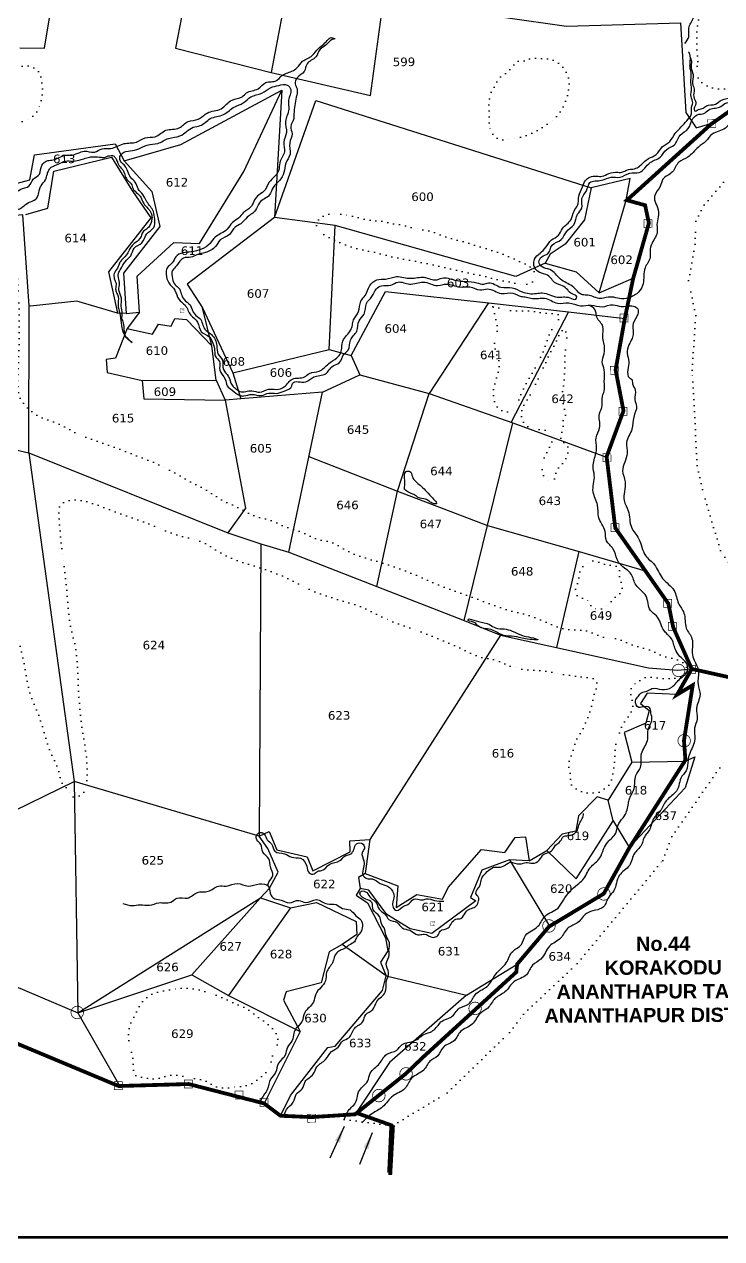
# Model space of a CAD drawing. Header units: inches. Extents: x 735322 to 750113, y 1636749 to 1642626.
# Drawn here: x 746999 to 748465, y 1636749 to 1639301 of the extents above; entities that cross this region are included whole.
import ezdxf
from ezdxf.enums import TextEntityAlignment as Align

# ---------------------------------------------------------------- set-up
doc = ezdxf.new("R2010")
doc.units = ezdxf.units.IN
doc.header["$MEASUREMENT"] = 0
doc.linetypes.add('ACAD_ISO02W100', pattern=[15, 12, -3])
doc.linetypes.add('DOT2', pattern=[0.125, 0, -0.125])
for name, color, linetype in [('HILL', 247, 'Continuous'), ('PLOT', 7, 'Continuous'), ('PLOT NO', 7, 'Continuous'), ('SQUARE TANKS', 230, 'Continuous'), ('STRUCTURE', 5, 'Continuous'), ('TANKS-STREAM', 4, 'Continuous'), ('VILLAGE BOUNDRY', 5, 'Continuous'), ('VILLAGE STONES', 240, 'Continuous')]:
    doc.layers.add(name, color=color, linetype=linetype)
doc.styles.get("Standard").update_dxf_attribs({"font": 'verdana_0.ttf'})
doc.dimstyles.get("Standard").update_dxf_attribs({"dimtxt": 0.18, "dimasz": 35, "dimexe": 0.18, "dimexo": 0.0625, "dimgap": 0.09, "dimtad": 0, "dimtih": 1, "dimtoh": 1, "dimdec": 4, "dimzin": 0, "dimdsep": 46, "dimtxsty": 'Standard', "dimcen": 0.0935, "dimadec": 0, "dimazin": 0, "dimtfac": 1, "dimtdec": 4, "dimtofl": 0, "dimtmove": 0, "dimatfit": 3, "dimfxl": 0, "dimtolj": 1, "dimtzin": 0, "dimarcsym": 0})

msp = doc.modelspace()

# ---------------------------------------------------------------- hatches: boundary and pattern name
at = {"layer": 'VILLAGE STONES'}
h = msp.add_hatch(color=256, dxfattribs=at)
edge = h.paths.add_edge_path(flags=16)
edge.add_arc((748374.4, 1637943.1), 12.5, 0.2929, 360.2929)
edge = h.paths.add_edge_path()
edge.add_arc((748374.4, 1637943.1), 14.1, 0.2929, 360.2929)
h = msp.add_hatch(color=256, dxfattribs=at)
edge = h.paths.add_edge_path(flags=16)
edge.add_arc((748386, 1637795.3), 12.5, 0.2929, 360.2929)
edge = h.paths.add_edge_path()
edge.add_arc((748386, 1637795.3), 14.1, 0.2929, 360.2929)
h = msp.add_hatch(color=256, dxfattribs=at)
edge = h.paths.add_edge_path(flags=16)
edge.add_arc((748217.4, 1637473.4), 12.5, 0.2929, 360.2929)
edge = h.paths.add_edge_path()
edge.add_arc((748217.4, 1637473.4), 14.1, 0.2929, 360.2929)
h = msp.add_hatch(color=256, dxfattribs=at)
edge = h.paths.add_edge_path(flags=16)
edge.add_arc((748101.8, 1637406.1), 12.5, 0.2929, 360.2929)
edge = h.paths.add_edge_path()
edge.add_arc((748101.8, 1637406.1), 14.1, 0.2929, 360.2929)
h = msp.add_hatch(color=256, dxfattribs=at)
edge = h.paths.add_edge_path(flags=16)
edge.add_arc((747110.4, 1637224.2), 12.5, 0.2929, 360.2929)
edge = h.paths.add_edge_path()
edge.add_arc((747110.4, 1637224.2), 14.1, 0.2929, 360.2929)
h = msp.add_hatch(color=256, dxfattribs=at)
edge = h.paths.add_edge_path(flags=16)
edge.add_arc((747946.6, 1637232.8), 12.5, 0.2929, 360.2929)
edge = h.paths.add_edge_path()
edge.add_arc((747946.6, 1637232.8), 14.1, 0.2929, 360.2929)
h = msp.add_hatch(color=256, dxfattribs=at)
edge = h.paths.add_edge_path(flags=16)
edge.add_arc((747801.5, 1637095.2), 12.5, 0.2929, 360.2929)
edge = h.paths.add_edge_path()
edge.add_arc((747801.5, 1637095.2), 14.1, 0.2929, 360.2929)
h = msp.add_hatch(color=256, dxfattribs=at)
edge = h.paths.add_edge_path(flags=16)
edge.add_arc((747744.3, 1637049.5), 12.5, 0.2929, 360.2929)
edge = h.paths.add_edge_path()
edge.add_arc((747744.3, 1637049.5), 14.1, 0.2929, 360.2929)

# ---------------------------------------------------------------- linework, layer by layer
at = {"layer": 'HILL'}
for points in [[(747797.9, 1638324.3), (747798.7, 1638342.1), (747801.6, 1638361.2), (747809.6, 1638361.5), (747814.7, 1638350.5), (747831.2, 1638332.2), (747854.9, 1638307.9), (747864.5, 1638293.3), (747858.2, 1638293.9), (747850.8, 1638298.3), (747842.4, 1638303), (747827.2, 1638306.8), (747821.8, 1638310.4), (747805.4, 1638318.6), (747796.7, 1638324.8)], [(747934.2, 1638051.8), (747954, 1638046.1), (747977.2, 1638039.4), (747989.6, 1638032.6), (748007.5, 1638030.3), (748024.7, 1638025.9), (748045.9, 1638016.6), (748063.9, 1638012.5), (748078.6, 1638008.1), (748052.5, 1638009.6), (748028.7, 1638014.3), (748005.2, 1638017.3), (747992.1, 1638023.4), (747976, 1638030), (747962, 1638031.9), (747951.7, 1638037.8), (747943, 1638044.6), (747931.4, 1638049.3), (747934.4, 1638051.8)]]:
    msp.add_spline(points, degree=3, dxfattribs=at)
at = {"layer": 'PLOT'}
for points in [[(747141.8, 1639519.6), (747356.5, 1639457.6), (747317.1, 1639251.1), (747518.3, 1639200), (747727, 1639151.8), (747754.2, 1639352.3), (747556.8, 1639404.1), (747518.3, 1639200)], [(746989.4, 1639252), (747041.2, 1639250.9), (747061.9, 1639374.1), (746925.8, 1639361), (746884.7, 1639280.4)], [(747754.2, 1639352.3), (748138.4, 1639297.5), (748378.3, 1639304.4), (748389.7, 1639115.5), (748411.1, 1639083.5), (748446.9, 1639094.4)], [(747208.7, 1639014.1), (747328, 1639048.9), (747540.1, 1639162.7)], [(747241.4, 1638696.1), (747236.4, 1638771.8), (747313.4, 1638842.8), (747367, 1638840.5), (747460.4, 1638991.6), (747540.1, 1639162.7), (747525.3, 1638894.9), (747611.9, 1639141.4), (748190.3, 1638957.6), (748176.2, 1638890.2), (748135.6, 1638839.1), (748104.7, 1638818.2), (748093.6, 1638799.2), (748032, 1638771.4), (747652.5, 1638878.2)], [(746963.7, 1638961.4), (747010.8, 1638974.1), (747020.8, 1639026.7), (747190, 1639049.9), (747208.7, 1639014.1), (747266.8, 1638949.8), (747283.9, 1638876.4), (747207.5, 1638778.4), (747213, 1638693.2), (747195.2, 1638694.1), (747109.8, 1638719.5), (747012.4, 1638708.7), (747009.1, 1638709.2)], [(747002.3, 1638901.2), (747048.2, 1638914.6), (747061.5, 1638992.7), (747182.3, 1639021.7), (747224.8, 1638952.6), (747264.9, 1638894.3), (747176.2, 1638781), (747195.2, 1638694.1)], [(748207.1, 1638737), (748263.8, 1638931.6), (748272.2, 1638977.4), (748190.3, 1638957.6)], [(747008.3, 1638400.8), (747009.1, 1638709.2), (746995.9, 1638900.6), (746927.7, 1638894.3), (746768.1, 1638897.9)], [(747640.2, 1638617.5), (747652.5, 1638878.2), (747525.3, 1638894.9), (747341.6, 1638754.7), (747373.3, 1638705.3)], [(748093.6, 1638799.2), (748159, 1638780.9), (748207.1, 1638737), (748279, 1638767.4)], [(747686.3, 1638605.2), (747758.3, 1638739.8), (747974.9, 1638715.9), (747850, 1638525)], [(747974.9, 1638715.9), (748142.6, 1638697.2), (748261.3, 1638683)], [(747213, 1638693.2), (747241.4, 1638696.1), (747215, 1638662), (747190.6, 1638599.8), (747171.1, 1638596.5), (747173.6, 1638569.5), (747246.8, 1638552.4), (747250.6, 1638514.3), (747421.1, 1638510.9), (747463.7, 1638283.9), (747427.2, 1638232.3)], [(747215, 1638662), (747268.3, 1638649.7), (747281, 1638670.9), (747307.8, 1638666.7), (747315.4, 1638683.1), (747339.8, 1638680.8), (747393.3, 1638625.7)], [(747402.7, 1638552.9), (747393.3, 1638625.7), (747373.3, 1638705.3), (747437.3, 1638568.7), (747453.9, 1638514)], [(748142.6, 1638697.2), (748022.7, 1638464.8)], [(747437.3, 1638568.7), (747640.2, 1638617.5), (747686.3, 1638605.2), (747704.6, 1638564.2)], [(747625.8, 1638527.7), (747704.6, 1638564.2), (747850, 1638525)], [(747246.8, 1638552.4), (747402.7, 1638552.9), (747421.1, 1638510.9)], [(747554.8, 1638191.8), (747625.8, 1638527.7), (747453.9, 1638514), (747421.1, 1638510.9)], [(747783.2, 1638319.8), (747783.2, 1638319.8), (747850, 1638525), (748026.1, 1638463.7), (748222.7, 1638391.5)], [(746786, 1638171.5), (746637.7, 1638486.2), (747008.3, 1638400.8), (747104.2, 1637709.4)], [(747973, 1638248.1), (748026.1, 1638463.7)], [(747008.3, 1638400.8), (747427.2, 1638232.3), (747496, 1638209.3), (747492.8, 1637594.6)], [(747597.3, 1638393), (747783.2, 1638319.8), (747973, 1638248.1), (748165.3, 1638193.2), (748304.3, 1638152.7)], [(747740.3, 1638119.9), (747783.2, 1638319.8)], [(747923.5, 1638047.8), (747973, 1638248.1)], [(747496, 1638209.3), (747554.8, 1638191.8), (747740.3, 1638119.9), (747923.5, 1638047.8), (747999.8, 1638017.6), (747725.5, 1637587.7)], [(748118.7, 1637991.2), (748165.3, 1638193.2)], [(747999.8, 1638017.6), (748311, 1637948.6), (748372.2, 1637943.9), (748401.9, 1637946.3)], [(748371.2, 1637892.3), (748308.6, 1637895.7), (748293.9, 1637873.4), (748312.6, 1637858.6), (748305.5, 1637832), (748259.6, 1637812.6), (748276, 1637750.6), (748388.4, 1637752.1)], [(748276, 1637750.6), (748226, 1637670.3)], [(748388.4, 1637752.1), (748408.1, 1637761.5), (748388, 1637696.4), (748272.7, 1637573.4)], [(746399, 1637723.8), (746757.9, 1637541), (747104.2, 1637709.4), (747111.3, 1637223.7), (747495.7, 1637464.9), (747351.3, 1637303.2)], [(747495.7, 1637464.9), (747514.2, 1637485.6), (747532.4, 1637519.1), (747510.7, 1637568.8), (747492.8, 1637594.6), (747104.2, 1637709.4)], [(748237.1, 1637627.3), (748226, 1637670.3), (748203.4, 1637677.5), (748163.6, 1637637.8), (748158.2, 1637605.5), (748129.5, 1637598.9), (748097.2, 1637564.5)], [(748060.3, 1637542.9), (748097.2, 1637564.5), (748159.3, 1637505.2), (748237.1, 1637627.3), (748270.8, 1637570.4)], [(747492.8, 1637594.6), (747513.7, 1637604.3), (747529.9, 1637565.9), (747593.6, 1637551.1), (747605.5, 1637521.9), (747684.2, 1637561.7), (747683.1, 1637585.1), (747725.5, 1637587.7), (747715.4, 1637516.2), (747701.8, 1637508), (747704.8, 1637484.6), (747696.8, 1637470.9), (747720.7, 1637454.4), (747758, 1637381), (747763.5, 1637353.5), (747747.6, 1637330.3), (747759.6, 1637301.5)], [(747715.4, 1637516.2), (747784.3, 1637490.2), (747780.9, 1637444.8), (747824.3, 1637472.4), (747878.4, 1637462.4), (747890.1, 1637487), (747959.7, 1637567.1), (748009, 1637560.5), (748031.1, 1637591.7), (748052.8, 1637593.3), (748060.3, 1637542.9), (748018.8, 1637545.3), (747960.9, 1637523.5), (747936.7, 1637466.2), (747947.9, 1637458.7), (747855.6, 1637390.1), (747810.3, 1637400.2), (747760.9, 1637430.2), (747723.3, 1637481.6), (747704.8, 1637484.6)], [(746360.7, 1637542), (747111.3, 1637223.7), (747199.8, 1637069.6)], [(748018.8, 1637545.3), (748103, 1637405.3)], [(747495.7, 1637464.9), (747558.3, 1637444.3), (747428.4, 1637259.7)], [(747558.3, 1637444.3), (747613.4, 1637455.7), (747696.7, 1637415.4), (747698.2, 1637388), (747667.1, 1637367.3)], [(747537.7, 1637007.1), (747558.5, 1637049.9), (747637.2, 1637150.3), (747652.8, 1637153.5), (747751.7, 1637270.4), (747759.6, 1637301.5), (747667.1, 1637367.3), (747640.1, 1637351.4), (747623.2, 1637286.8), (747549.5, 1637267.4), (747543.9, 1637249.9), (747579, 1637184.4)], [(747111.3, 1637223.7), (747351.3, 1637303.2), (747428.4, 1637259.7), (747579, 1637184.4), (747503, 1637033.1)], [(747928.7, 1637260.8), (748035, 1637325.8)], [(747759.6, 1637301.5), (747928.7, 1637260.8), (747766.7, 1637118.9), (747694.4, 1637010.2)]]:
    msp.add_lwpolyline(points, dxfattribs=at)
at = {"layer": 'PLOT NO', "color": 6, "linetype": 'DOT2', "ltscale": 100}
for points in [[(748535.3, 1638087.4), (748462.3, 1638195.4), (748424.3, 1638323.7), (748413.5, 1638373.9), (748402.9, 1638574), (748410.2, 1638689.5), (748395.4, 1638762.6), (748408.9, 1638839.4), (748410.8, 1638887.2), (748428, 1638921.6), (748479.1, 1638981.2)], [(747671.7, 1636999.3), (747773.5, 1636986.4), (747888, 1637055.5), (748018.8, 1637182.1), (748048.1, 1637220.8), (748161.3, 1637327.2), (748341.2, 1637543.9), (748360, 1637593.8), (748472.3, 1637755.4)]]:
    msp.add_lwpolyline(points, dxfattribs=at)
at = {"layer": 'PLOT NO', "linetype": 'DOT2', "ltscale": 100}
for points in [[(747443.2, 1638592), (747421.9, 1638576.5)], [(748347.3, 1637637.7), (748343.1, 1637671.2)]]:
    msp.add_lwpolyline(points, dxfattribs=at)
at = {"layer": 'PLOT NO', "color": 6, "linetype": 'DOT2', "ltscale": 100}
for points in [[(748414.6, 1639222.7), (748412.8, 1639284.1), (748417.7, 1639315.6), (748425, 1639333.9), (748437.3, 1639359.5), (748443.8, 1639380.8), (748448.1, 1639394), (748457.6, 1639402), (748473.7, 1639404.3), (748483.2, 1639404.4), (748508.8, 1639405.2), (748522.7, 1639401.6), (748540.3, 1639404.7), (748549.8, 1639404), (748571.7, 1639405.6), (748593.7, 1639410.8), (748601.7, 1639414.5), (748613.4, 1639417.5), (748630.2, 1639419), (748641.2, 1639420.5), (748652.9, 1639420.6), (748666.1, 1639414.8), (748673.4, 1639410.5), (748692.5, 1639402.5), (748700.6, 1639385.7), (748699.4, 1639349.2), (748667.4, 1639298.6), (748638.3, 1639259.7), (748587.3, 1639222.1), (748569, 1639214), (748541.4, 1639189.7), (748494.6, 1639170.5), (748463.9, 1639165.2), (748436.8, 1639170.9), (748416.2, 1639186.9), (748416.7, 1639227.8)], [(747980.2, 1639158.5), (747990.6, 1639176.2), (747997.4, 1639188.3), (748011.8, 1639198.8), (748027.4, 1639215.4), (748044.7, 1639225.5), (748049.1, 1639224.7), (748057.9, 1639227.6), (748070, 1639230.5), (748075.6, 1639230.1), (748102.2, 1639228.2), (748130, 1639212.3), (748142.6, 1639189.1), (748140, 1639149.7), (748124.5, 1639115.4), (748086, 1639083.1), (748049.4, 1639065.8), (748020.1, 1639059.7), (747996.8, 1639059.5), (747978.5, 1639081.9), (747976.4, 1639114.9), (747977.4, 1639147.9), (747981.4, 1639158.3)], [(746994.4, 1639097), (747019.2, 1639110.1), (747034.7, 1639142), (747036.1, 1639179.8), (747027.9, 1639203), (747009.5, 1639213.2), (746987.3, 1639210.9), (746969, 1639194.1), (746956.7, 1639158.3), (746962.3, 1639123.8), (746976, 1639103.4), (746985.7, 1639095.8), (746994.9, 1639097)], [(746775.7, 1638767), (746782.9, 1638788.5), (746786.8, 1638836.7), (746787.3, 1638856.2), (746790.7, 1638868.6), (746796.2, 1638880.5), (746801.5, 1638886.5), (746811.2, 1638887.8), (746819.8, 1638887.9), (746827.1, 1638887.7), (746836.9, 1638884.1), (746849.2, 1638880.5), (746862.5, 1638879.9), (746879.2, 1638880), (746898.5, 1638883.8), (746906.3, 1638884.9), (746917, 1638882.4), (746932.3, 1638879.4), (746958.1, 1638863.9), (746970.9, 1638830.5), (746979.7, 1638797.7), (746986, 1638747.3), (746988.5, 1638647.6), (746986.1, 1638580), (746985.2, 1638542.7), (746989.9, 1638516.2), (747001.9, 1638499.3), (747035.2, 1638474.7), (747066.8, 1638463.3), (747105, 1638443.9), (747185.2, 1638413.6), (747242.4, 1638391.4), (747285.6, 1638373.9), (747345.8, 1638341.2), (747379.7, 1638323.3), (747412.6, 1638302.7), (747457.3, 1638281), (747480.2, 1638269), (747518, 1638258), (747548.1, 1638245.1), (747584.3, 1638233), (747613.2, 1638219.7), (747644.1, 1638212.5), (747674.5, 1638196.2), (747744.5, 1638171.3), (747813.1, 1638147.4), (747874.8, 1638120.9), (747943.3, 1638096.1), (748030, 1638066.2), (748063.9, 1638057.5), (748104.4, 1638040.8), (748139.5, 1638029.8), (748176.8, 1638027), (748197.5, 1638020.4), (748224.8, 1638011.6), (748241.4, 1638010.6), (748274.1, 1637997.7), (748309.6, 1637987.5), (748342.8, 1637973.4), (748373.2, 1637964.7), (748388.1, 1637955.2), (748391.3, 1637945.2), (748387.2, 1637937.5), (748376.9, 1637928.4), (748366.1, 1637926.8), (748341.8, 1637926.3), (748322.3, 1637928.1), (748301.8, 1637927.2), (748294.3, 1637922.5), (748280.1, 1637912.5), (748274.7, 1637905.5), (748275.9, 1637884), (748277.2, 1637862.5), (748259, 1637832.7), (748248.7, 1637808.7), (748243.9, 1637793.8), (748239.4, 1637751.8), (748235.9, 1637723.5), (748227.6, 1637702.3), (748219.1, 1637695.3), (748204.1, 1637686.5), (748194.7, 1637685.8), (748177.5, 1637686.6), (748163.3, 1637692), (748150, 1637701.3), (748147.1, 1637721.8), (748143.4, 1637745.6), (748152.6, 1637774.3), (748157.6, 1637793.3), (748171.2, 1637816.3), (748180.7, 1637837.7), (748191.7, 1637868.9), (748197.9, 1637896.9), (748202.7, 1637915.7), (748198.7, 1637924), (748181.5, 1637928.5), (748153.7, 1637931.9), (748117.7, 1637937.2), (748088.7, 1637942.5), (748057.2, 1637944.7), (748014.4, 1637954.5), (747994.2, 1637963.4), (747957, 1637971.4), (747923.1, 1637986.6), (747882.5, 1638004.2), (747812.4, 1638031.9), (747758.9, 1638051.7), (747714, 1638073.9), (747648.2, 1638095.2), (747600.1, 1638112.7), (747546.7, 1638139.4), (747476.2, 1638164.6), (747407.2, 1638192.8), (747379.3, 1638210.4), (747325.1, 1638226.3), (747266.2, 1638249.2), (747199.2, 1638273), (747132.6, 1638297.4), (747093.9, 1638300.3), (747073.9, 1638288.6), (747071.7, 1638269.3), (747079, 1638192.8), (747090.1, 1638091.2), (747094.6, 1638045.4), (747106.6, 1637991.6), (747112.9, 1637905.5), (747120.8, 1637820.8), (747130.2, 1637755), (747130.9, 1637717.1), (747129.1, 1637700.9), (747123.5, 1637686.2), (747111.5, 1637678.8), (747099.1, 1637678.8), (747091.8, 1637690.8), (747079.6, 1637705.1), (747072.4, 1637728.3), (747054.2, 1637772.2), (747039.7, 1637816.5), (747026.2, 1637857), (747013.7, 1637887.2), (746998.1, 1637961.7), (746985.8, 1638009.5), (746964.2, 1638088.1), (746952.1, 1638135.4), (746922.9, 1638275.9), (746911.2, 1638352.2), (746900.2, 1638402.3), (746899.4, 1638427.1), (746899.8, 1638441.1), (746890.2, 1638452.5), (746875.3, 1638457.7), (746800.3, 1638467.2), (746747.2, 1638476.6), (746727.8, 1638482.4), (746710.6, 1638490.8), (746707, 1638503.9), (746698, 1638523.9), (746688.7, 1638541.6), (746682, 1638562.8), (746690.7, 1638587.1), (746696.8, 1638612.5), (746718, 1638656.8), (746744.1, 1638703.9), (746759.7, 1638740.8), (746776.4, 1638758.6), (746775.7, 1638767.2)], [(747613, 1638878.3), (747619.6, 1638892.5), (747631.8, 1638900.3), (747642.6, 1638902.3), (747663.2, 1638902.4), (747689.9, 1638897.9), (747714.6, 1638891.6), (747734.4, 1638888.6), (747749.1, 1638887.6), (747767.2, 1638883.3), (747786.6, 1638880.3), (747814.1, 1638873.8), (747831.1, 1638869.7), (747853.1, 1638866.5), (747876.6, 1638857.1), (747905.8, 1638848.7), (747948.4, 1638836.4), (748007.4, 1638817), (748044.5, 1638801), (748069.3, 1638783.9), (748073.8, 1638768.4), (748060.3, 1638756.7), (748045.8, 1638754.7), (748020.5, 1638759.3), (747992.4, 1638765), (747976.3, 1638769), (747943.5, 1638776.4), (747911.5, 1638783.4), (747846.2, 1638798.3), (747767.3, 1638813.8), (747729.2, 1638823.3), (747700.6, 1638829), (747677.2, 1638836.7), (747648.8, 1638848.7), (747621.4, 1638865.9), (747613.3, 1638878.3)], [(747984.1, 1638708.1), (748002.9, 1638703.4), (748034, 1638698.8), (748064.3, 1638698.5), (748095.9, 1638693.9), (748124.4, 1638687.7), (748114.8, 1638671.6), (748099.1, 1638638.5), (748077.1, 1638586.7), (748060.4, 1638557.7), (748040.3, 1638516.2), (748024.4, 1638488.3), (748006.3, 1638487.9), (747994.9, 1638495.5), (747986.1, 1638538.1), (747997.2, 1638590.2), (747987.5, 1638627.1), (747993.2, 1638660.3), (747988.7, 1638685.7), (747984.6, 1638709.9)], [(748090.5, 1638353.1), (748087, 1638371.6), (748098.9, 1638404), (748110, 1638430.4), (748111.7, 1638439.9), (748082.7, 1638449.2), (748054.6, 1638458.1), (748044.6, 1638473.6), (748045.3, 1638491.3), (748064.2, 1638524.8), (748077.4, 1638552.9), (748088.5, 1638576.7), (748104.4, 1638610.1), (748117.6, 1638636), (748127.9, 1638655.5), (748133.5, 1638660.7), (748137.4, 1638653.8), (748138.7, 1638649.1), (748138.8, 1638636.2), (748135.9, 1638610.3), (748132.4, 1638539.5), (748129.9, 1638513.4), (748133.9, 1638497), (748135.7, 1638485), (748135.3, 1638472.5), (748131.4, 1638467.7), (748131.9, 1638457.4), (748129.4, 1638446.1), (748127.3, 1638436.6), (748127.8, 1638426.3), (748136, 1638420.3), (748139.9, 1638416.4), (748142.1, 1638406.9), (748141.3, 1638397.9), (748124.1, 1638371.7), (748116.9, 1638360.1), (748113.9, 1638345.8), (748107.4, 1638343.6), (748099.7, 1638343.6), (748090.6, 1638349.1), (748089.3, 1638354.3)], [(748157.7, 1638113.8), (748164.7, 1638138.2), (748170.8, 1638159.1), (748183, 1638168.8), (748192.6, 1638173.5), (748216.1, 1638166.9), (748236.7, 1638163.7), (748249.3, 1638158.3), (748249.8, 1638144.9), (748254.1, 1638126), (748253.3, 1638108), (748246.2, 1638101.3), (748230, 1638085.3), (748205.7, 1638071.7), (748189.7, 1638079.6), (748184.2, 1638090.1), (748167, 1638096.3), (748156.8, 1638107.5), (748156, 1638113.8)], [(747229.6, 1637214.1), (747239.8, 1637235.1), (747253.9, 1637253.8), (747267.1, 1637262.2), (747298.3, 1637270.6), (747339.9, 1637275.3), (747372.8, 1637270), (747398.7, 1637261.9), (747423.8, 1637251.7), (747441.9, 1637243), (747466.5, 1637231.9), (747489.5, 1637215.4), (747519, 1637192.1), (747532.4, 1637167.2), (747520.8, 1637133.7), (747515.1, 1637110.2), (747492.7, 1637085.6), (747468.8, 1637071.3), (747442.9, 1637067.8), (747424.3, 1637065.7), (747398.3, 1637069.5), (747383.6, 1637078.7), (747346.3, 1637086.8), (747330.1, 1637090.7), (747293.4, 1637089.5), (747278.8, 1637085), (747250.8, 1637087.3), (747232.7, 1637092.6), (747227.7, 1637121.4), (747219.1, 1637162.9), (747222.9, 1637201.6), (747228.7, 1637214.3)]]:
    msp.add_spline(points, degree=3, dxfattribs=at)
at = {"layer": 'SQUARE TANKS', "const_width": 0.504}
for points in [[(747326.7, 1638704.1), (747335.4, 1638704.1), (747335.5, 1638694.9), (747326.8, 1638694.8)], [(747329.9, 1638701.2), (747335.4, 1638701.3), (747335.5, 1638694.9), (747329.9, 1638694.8)], [(747331.9, 1638698.8), (747335.4, 1638698.8), (747335.5, 1638694.9), (747331.9, 1638694.8)], [(747853.5, 1637415.3), (747862.2, 1637415.4), (747862.3, 1637406.1), (747853.6, 1637406.1)], [(747856.7, 1637412.5), (747862.2, 1637412.5), (747862.3, 1637406.1), (747856.7, 1637406.1)], [(747858.7, 1637410.1), (747862.2, 1637410.1), (747862.3, 1637406.1), (747858.7, 1637406.1)]]:
    msp.add_lwpolyline(points, close=True, dxfattribs=at)
at = {"layer": 'STRUCTURE', "color": 5, "const_width": 5.82}
msp.add_lwpolyline([(735324.5, 1642425.8), (750031.3, 1642425.8), (750031.3, 1636751.6), (735324.5, 1636751.6)], close=True, dxfattribs=at)
at = {"layer": 'TANKS-STREAM'}
for points in [[(748944.6, 1639739.7), (748950.7, 1639754.5), (748958.2, 1639771.7), (748961.8, 1639790.1), (748973.9, 1639809.9), (748977.9, 1639836), (748978.4, 1639848), (748984.1, 1639863), (748981.2, 1639876.9), (748985.4, 1639896.1), (748985.9, 1639922.9), (748993, 1639952.9), (748991.6, 1639964), (748995.1, 1639977.9), (748994.9, 1639996.9), (749002, 1640008.5), (749009, 1640022.9), (749009.9, 1640035.3), (749021, 1640052.4), (749024.6, 1640069.9), (749035.8, 1640093.1), (749038.9, 1640109.8), (749047.2, 1640120.2), (749054.8, 1640132.6), (749056.6, 1640145.3), (749062.4, 1640158.5), (749065.1, 1640169.2), (749078.9, 1640191.8), (749083.1, 1640209.4), (749100.3, 1640232.6), (749103, 1640247), (749112, 1640260.1), (749122.1, 1640277.2), (749134.9, 1640287.8), (749143.1, 1640305.1), (749159.6, 1640322.3), (749166.8, 1640336.3), (749177.6, 1640351.1), (749184, 1640362.7), (749192.5, 1640372.1), (749196.5, 1640383.1), (749212.8, 1640405.6), (749222.7, 1640429.8), (749235, 1640448.4), (749238.4, 1640456.5), (749243.8, 1640471.3), (749258.7, 1640487.9), (749266.3, 1640506.6), (749272.8, 1640519.7), (749287.2, 1640534.7), (749300, 1640556), (749311.8, 1640573.2), (749319, 1640594.2), (749334.8, 1640612.2), (749341.2, 1640621.7), (749346.4, 1640634.5), (749358.6, 1640649.6), (749366, 1640665.4), (749377.6, 1640678.4), (749385.1, 1640691.6), (749388.6, 1640702.7), (749396.2, 1640712.6), (749402.8, 1640715.2), (749410, 1640709.5), (749412.2, 1640703.4), (749407.6, 1640692.2), (749396.4, 1640680.5), (749393.1, 1640666.7), (749384.6, 1640657), (749381, 1640650.7), (749378.3, 1640639.3), (749364.1, 1640623.8), (749357.4, 1640607.4), (749349.7, 1640593.8), (749332.9, 1640577.7), (749328, 1640559.9), (749310.6, 1640541.5), (749304, 1640522), (749287.6, 1640502.4), (749280.2, 1640484.4), (749257.3, 1640457.3), (749245.6, 1640433), (749222.5, 1640400.1), (749219.3, 1640389.2), (749204.6, 1640375.8), (749193.5, 1640350.4), (749183.5, 1640338.7), (749179.5, 1640323.9), (749166, 1640309.7), (749156.9, 1640289.2), (749143.1, 1640271.9), (749136.8, 1640257), (749121.9, 1640239.7), (749113.7, 1640221.9), (749109.8, 1640208.8), (749101.5, 1640195), (749095.9, 1640173.4), (749083.4, 1640154.5), (749079.1, 1640135.5), (749067.2, 1640117.5), (749061, 1640095.7), (749050.9, 1640076.7), (749047.4, 1640057.4), (749032.4, 1640033.5), (749030.1, 1640017.6), (749022.2, 1640005.9), (749017.6, 1639988.7), (749019.1, 1639971.6), (749018.5, 1639956.7), (749011.9, 1639939.1), (749013.2, 1639920.4), (749007.7, 1639898.8), (749010.5, 1639880.1), (749004.7, 1639854.4), (749004.8, 1639839.6), (748999, 1639822.3), (748990.2, 1639806.1), (748987.6, 1639788.6), (748976.4, 1639765.9), (748974.1, 1639747.6), (748962, 1639725), (748959.9, 1639705.4), (748943.4, 1639673.7), (748936.2, 1639645.3), (748924.1, 1639626.7), (748920.2, 1639601.8), (748916.4, 1639589), (748910.4, 1639577.1), (748907.5, 1639550.6), (748893.6, 1639525.4), (748886.3, 1639514.3), (748880.3, 1639492.9), (748867.8, 1639469.9), (748863.7, 1639454.5), (748846.1, 1639438.7), (748841.9, 1639419.9), (748822.2, 1639401.6), (748812.7, 1639377.7), (748795.6, 1639359.3), (748782.6, 1639336.5), (748757.9, 1639316.4), (748746.8, 1639293.3), (748729.5, 1639274.7), (748721.7, 1639262.5), (748692.2, 1639243.6), (748680.8, 1639227.6), (748649, 1639206.8), (748628.1, 1639187.6), (748610.9, 1639180.8), (748590.5, 1639162.3), (748564.5, 1639149.3), (748551.2, 1639135.8), (748526.6, 1639125.2), (748509.6, 1639111), (748488.2, 1639101.1), (748472.6, 1639082.8), (748445.1, 1639070.6), (748431.4, 1639055.3), (748416.1, 1639043.3), (748393.4, 1639021.8), (748374.8, 1639011.4), (748361.3, 1638990.9), (748341.3, 1638975.5), (748335.3, 1638960.4), (748324.3, 1638941.7), (748324, 1638932.4), (748330, 1638915.9), (748331.3, 1638896.4), (748328.8, 1638879.4), (748329.6, 1638867), (748318.6, 1638841.2), (748314.4, 1638824.4), (748314.4, 1638811.1), (748303.7, 1638789.2), (748299.8, 1638756), (748292.4, 1638740.7), (748273.9, 1638727.8), (748254.1, 1638724.1), (748238.5, 1638727.4), (748222.4, 1638727), (748210.3, 1638724.6), (748183.5, 1638732.1), (748172.6, 1638732.7), (748164.5, 1638737)], [(748164.5, 1638737), (748150.6, 1638750.8), (748125.8, 1638765.8), (748103.9, 1638785.6), (748087.3, 1638791.6), (748080.9, 1638801.8), (748086.7, 1638812.7), (748099.3, 1638818.9), (748108.6, 1638836.9), (748127.8, 1638848.8), (748138.4, 1638865.3), (748154, 1638879.8), (748162.1, 1638901.9), (748170.8, 1638914.5), (748171.1, 1638935.4), (748180.6, 1638951.2), (748188, 1638968.4), (748212.4, 1638973.4), (748232.6, 1638979.9), (748251.3, 1638979.8), (748271.8, 1638988.3), (748291.4, 1638989.7), (748314.6, 1639010.8), (748335.3, 1639021.7), (748349.4, 1639038.2), (748364.8, 1639047.3), (748377.7, 1639068), (748394.4, 1639081.9), (748404.4, 1639102.9), (748416.7, 1639112), (748427.2, 1639113.7), (748437.6, 1639121.6), (748460, 1639127), (748471.2, 1639134.5), (748489.5, 1639140.7), (748507.4, 1639152.8), (748523.1, 1639158), (748541.5, 1639171.9), (748559.4, 1639180.4), (748580.8, 1639198.6), (748599.5, 1639206.7), (748615.9, 1639221.7), (748628, 1639230), (748637.8, 1639239.9), (748665.1, 1639256.8), (748677.7, 1639270.4), (748694.6, 1639278.3), (748715.6, 1639299.7), (748731.2, 1639316.4), (748738.5, 1639328.6), (748757.1, 1639348.2), (748768.7, 1639369.7), (748781.7, 1639385), (748792.2, 1639402.9), (748812.2, 1639424.9), (748820.5, 1639436.4), (748828.7, 1639450.9), (748838.4, 1639460.6), (748847.7, 1639484.2), (748850.3, 1639488.7), (748858.9, 1639513.5), (748871.8, 1639538.7), (748877.4, 1639558.5), (748888.3, 1639577.1), (748894.9, 1639592.2), (748895.3, 1639602.9), (748903.8, 1639620.1), (748911.1, 1639650.9), (748923.2, 1639674), (748928.4, 1639696.2), (748939.9, 1639713.6), (748944.6, 1639739.6)], [(748387.7, 1639260.8), (748395.5, 1639275.1), (748395.7, 1639292.8), (748405.3, 1639314.8), (748409.5, 1639341.1), (748415, 1639366), (748421.2, 1639383.5), (748433.5, 1639402.6), (748439.6, 1639422.6), (748449.7, 1639439.4), (748455.6, 1639456.2), (748468.6, 1639479.9), (748469.6, 1639493.5), (748475, 1639502.8), (748485.2, 1639505.3), (748494.3, 1639510.6), (748518.3, 1639516), (748531.4, 1639523), (748558.4, 1639524.6), (748578.3, 1639535.7), (748600.5, 1639537.5), (748622.7, 1639550.4), (748651.3, 1639556.1), (748667.6, 1639566.9), (748694.4, 1639571.5), (748715.8, 1639581.1), (748732.5, 1639580), (748753.6, 1639588.7), (748773.6, 1639586.9), (748800.3, 1639595.1), (748816.6, 1639593), (748832.1, 1639595.1), (748859, 1639586), (748868.4, 1639586.3), (748879.2, 1639580.9)], [(748398.9, 1639232.1), (748401.1, 1639223.4), (748400.7, 1639209.5), (748404.6, 1639195.6), (748403.6, 1639176.5), (748406.9, 1639164.8), (748406, 1639148.6), (748410.7, 1639134.4), (748406.8, 1639121.9), (748409.1, 1639118.4), (748413.4, 1639120.7), (748424.2, 1639124.1), (748432.9, 1639129.5), (748451.7, 1639133.5), (748464.8, 1639142.1), (748487, 1639148.3), (748501.7, 1639158.7), (748519.3, 1639166), (748538.7, 1639178.7), (748556.4, 1639188.7), (748572.2, 1639202.2), (748593.2, 1639212.5), (748605.4, 1639224.9), (748624.6, 1639236.3), (748633.8, 1639247.5), (748656.1, 1639261.1), (748670.8, 1639278.3), (748698.4, 1639290.8), (748704.7, 1639304.1), (748720.7, 1639316.6), (748730.5, 1639335.5), (748749.9, 1639353.3), (748755.4, 1639368.5), (748774.5, 1639390), (748784.8, 1639410.1), (748801.9, 1639425.5), (748814.3, 1639450.9), (748827.4, 1639462), (748835.6, 1639483.1), (748845.6, 1639501.6), (748852.1, 1639522.8), (748865.7, 1639545.7), (748867.9, 1639561.5), (748877.4, 1639577), (748879.1, 1639581.3)], [(746806.9, 1639552.1), (746815.1, 1639541.4), (746824.8, 1639534.4), (746837.2, 1639516), (746854.6, 1639498.5), (746859.7, 1639483.6), (746865.5, 1639468.2), (746868.9, 1639461.6), (746870.5, 1639443.4), (746876.9, 1639427.6), (746881.1, 1639397.2), (746878.7, 1639369.6), (746878.4, 1639352), (746880.9, 1639335.6), (746872.2, 1639312.2), (746871.4, 1639290.3), (746862.6, 1639272.4), (746859, 1639253), (746850.1, 1639234.8), (746846.2, 1639210.1), (746845.2, 1639194.8), (746849.5, 1639176.5), (746850.2, 1639156.9), (746857.9, 1639135.6), (746859.7, 1639112.6), (746868.1, 1639097.7), (746873.5, 1639073.2), (746884.1, 1639058.2), (746893.2, 1639032.6), (746902.9, 1639020.1), (746909.2, 1639003.8), (746920.5, 1638995), (746930.3, 1638974.3), (746948.6, 1638963.8), (746962.1, 1638948), (746979.8, 1638946.5), (746990.3, 1638954), (747008.9, 1638961.1), (747018, 1638975.5), (747030.8, 1638986), (747035.7, 1639004.7), (747048.7, 1639014.7), (747059.8, 1639016.2), (747085.2, 1639026.2), (747100, 1639026.4), (747124.9, 1639034.5), (747146.4, 1639032.7), (747162.6, 1639039.5), (747181.2, 1639040.4), (747208.7, 1639050.4), (747234.7, 1639053.8), (747253, 1639062.6), (747273.8, 1639064.8), (747296.5, 1639078.4), (747324.8, 1639083.4), (747343.2, 1639096.7), (747364.8, 1639101.7), (747383.2, 1639114.7), (747412.9, 1639123.7), (747435.9, 1639141.9), (747456.8, 1639148.8), (747466.4, 1639157), (747490.4, 1639165.7), (747506.5, 1639178.6), (747529.2, 1639183), (747539.5, 1639192.6), (747561.7, 1639202.8), (747572.2, 1639209.8), (747584, 1639223.5), (747604.4, 1639235.5), (747617.6, 1639250.7), (747628.8, 1639259.7), (747646.8, 1639273), (747651.4, 1639270.6)], [(747652.6, 1639270.8), (747646.2, 1639269.3), (747633.5, 1639257.8), (747620.8, 1639248.6), (747612, 1639232.8), (747593.4, 1639217.9), (747587.5, 1639202.3), (747572.4, 1639188.6), (747568.6, 1639176.3), (747572.4, 1639165.4), (747570.7, 1639147.9), (747567.6, 1639130.8), (747565.9, 1639112.9), (747565.4, 1639103.3), (747559.1, 1639086.6), (747561.9, 1639071.1), (747557, 1639052), (747557.6, 1639028.3), (747548.7, 1639009.1), (747544.6, 1638989.7), (747535.2, 1638972.9), (747522.3, 1638958.4), (747514.3, 1638942.6), (747493.3, 1638926.2), (747485.3, 1638910.3), (747467.8, 1638895.9), (747454.3, 1638882), (747442.3, 1638874.8), (747430.2, 1638859.1), (747411, 1638847.9), (747400.9, 1638834.3), (747379.6, 1638821.4), (747361.8, 1638816.5), (747349.4, 1638811.7), (747333.6, 1638809.9), (747319.3, 1638793.7), (747310.8, 1638784), (747310.4, 1638766.7), (747316.1, 1638753.3), (747323.9, 1638746.8), (747328.8, 1638735), (747334.8, 1638722.5), (747347.4, 1638711.4), (747357.2, 1638691.9), (747368.1, 1638682.8), (747378.2, 1638660.7), (747392.6, 1638648.9), (747403.8, 1638625.8), (747406.2, 1638608.4), (747415.4, 1638595.4), (747417.6, 1638575.7), (747427.9, 1638561.6), (747435.7, 1638542.6), (747443.6, 1638535.1), (747452.1, 1638529.5), (747477.5, 1638530.8), (747493.6, 1638527.9), (747513.3, 1638534.1), (747528.3, 1638533.9), (747546, 1638539.7), (747562.6, 1638555.5), (747587.9, 1638560), (747598.3, 1638567.3), (747619.1, 1638572.2), (747638.4, 1638587.5), (747655.9, 1638600.2), (747664.4, 1638611.3), (747668.5, 1638635.3), (747685.2, 1638658.7), (747688.6, 1638668.8), (747691.2, 1638679.9), (747701.6, 1638697.3), (747706.5, 1638719), (747715.7, 1638731.3), (747725.4, 1638752), (747739.8, 1638764.2), (747758.2, 1638765.6), (747781.4, 1638770.8), (747811.8, 1638767.3), (747839.2, 1638769.5), (747865.9, 1638764.2), (747877, 1638767.9), (747903.5, 1638763.6), (747950.2, 1638757.8), (747964.7, 1638755.3), (747974.7, 1638757.9), (748000.9, 1638748.6), (748024.7, 1638747.6), (748045.4, 1638738.9), (748075.5, 1638735.5), (748087.7, 1638736.8), (748119.2, 1638727.7), (748146, 1638726.2), (748158.2, 1638723.6), (748160.3, 1638728.5), (748150.5, 1638734.5), (748141.2, 1638742.8), (748130, 1638751.7), (748116.1, 1638757), (748099.1, 1638773.7), (748081.4, 1638779.9), (748070.3, 1638794), (748071.6, 1638807.5), (748083.1, 1638820.1), (748095.5, 1638832.6), (748107.1, 1638848), (748121.7, 1638857.7), (748130.5, 1638872), (748148.2, 1638890.8), (748154.5, 1638908.7), (748161.7, 1638920.2), (748164.7, 1638939.9), (748172.6, 1638959.4), (748178.8, 1638972.9), (748187.5, 1638979.8), (748202.1, 1638982.1), (748213.7, 1638981.7), (748227.8, 1638987.8), (748246.5, 1638990.2), (748257.4, 1638990.8), (748265.3, 1638994.7), (748281.7, 1638997.6), (748291.8, 1639002.8), (748311, 1639019), (748326.9, 1639027.3), (748340.1, 1639043.4), (748355.9, 1639055.2), (748366.7, 1639071.3), (748383.3, 1639089), (748394.2, 1639101.8), (748400.2, 1639109.2), (748401.5, 1639126.8), (748404, 1639135.9), (748400.6, 1639149), (748401.7, 1639167.1), (748400.1, 1639178.1), (748400.6, 1639200.3), (748398.8, 1639207.5), (748398.3, 1639215.9), (748398.9, 1639225.3), (748398.5, 1639236), (748395.4, 1639243.6)], [(747225.7, 1638632.2), (747211.2, 1638646.6), (747207.9, 1638673), (747204.4, 1638683.8), (747204.9, 1638693.6), (747203, 1638708.5), (747203.1, 1638725.3), (747198, 1638742.2), (747199.1, 1638757.9), (747197, 1638777.8), (747202.2, 1638787.2), (747210.9, 1638802.3), (747222.7, 1638814.9), (747230.2, 1638830.9), (747246.1, 1638842), (747256.8, 1638861), (747271.1, 1638873.8), (747273.2, 1638891.4), (747270.3, 1638907.7), (747256.9, 1638928.3), (747248.2, 1638943.8), (747238.3, 1638955.2), (747232.3, 1638969.5), (747223.1, 1638979.2), (747210.3, 1639003.9), (747203.5, 1639010.6), (747200.2, 1639023.7), (747204.8, 1639029.8), (747221.8, 1639035.4), (747239.9, 1639039.4), (747257.2, 1639047.2), (747279.5, 1639050.8), (747302.3, 1639061.4), (747326.3, 1639066.7), (747354, 1639084.8), (747368.7, 1639088.2), (747390, 1639102.9), (747417.5, 1639111.5), (747441.6, 1639128), (747459.3, 1639135.8), (747475.4, 1639148.7), (747498.2, 1639156.5), (747516.4, 1639167.8), (747534, 1639172.7), (747551.6, 1639173.4), (747559, 1639163.9), (747554.3, 1639141.8), (747555.1, 1639122.6), (747548, 1639097.1), (747550, 1639074), (747544.5, 1639053.4), (747545.7, 1639033.3), (747536.2, 1639010.3), (747533.4, 1638993.1), (747526.5, 1638982.7), (747513.3, 1638968.5), (747502.7, 1638950.2), (747489.2, 1638940.6), (747474.1, 1638916.3), (747459.3, 1638904.8), (747449.4, 1638893.9), (747436.4, 1638884.5), (747425.3, 1638870.4), (747400.5, 1638853.8), (747389.4, 1638840.8), (747350, 1638823), (747332.6, 1638820.9), (747317.4, 1638812.5), (747310, 1638799.6), (747299.1, 1638789), (747297.3, 1638775.8), (747302.9, 1638757.6), (747315.7, 1638742.2), (747323.7, 1638723.2), (747337.1, 1638710.7), (747348.9, 1638690.1), (747363.4, 1638675.3), (747371.1, 1638655), (747388.7, 1638643.8), (747395.5, 1638631.1), (747399.1, 1638615.2), (747400.5, 1638604.1), (747409.2, 1638592.3), (747409.8, 1638574.2), (747421.4, 1638555.5), (747425.5, 1638541.5), (747436.3, 1638532), (747451.8, 1638520.9), (747460.5, 1638520), (747477.7, 1638523.3), (747496.8, 1638520.7), (747513.2, 1638526), (747528.5, 1638525.5), (747545, 1638530.4), (747561.6, 1638541.2), (747563.1, 1638546.3), (747590.6, 1638549.7), (747607.3, 1638559.9), (747632, 1638566.5), (747648.1, 1638583.2), (747660.8, 1638589.7), (747672, 1638609), (747679.8, 1638616.5), (747684.7, 1638637.3), (747697.8, 1638656.2), (747702.9, 1638678.1), (747713.3, 1638692.1), (747718.5, 1638714.5), (747729.5, 1638728.8), (747739.4, 1638745.5), (747749.9, 1638751.8), (747769.3, 1638752.7), (747784.8, 1638759.5), (747808.8, 1638755), (747837.4, 1638759.5), (747868.3, 1638752.2), (747886.7, 1638755.3), (747913.6, 1638749.1), (747935.6, 1638749.2), (747956.8, 1638743), (747972.6, 1638745.1), (748001.7, 1638735.6), (748026, 1638736), (748043.5, 1638729.3), (748054.5, 1638728), (748066.9, 1638724.9), (748092.7, 1638725.5), (748119.6, 1638715.1), (748143.6, 1638715.6), (748167.9, 1638709.8), (748190.6, 1638711), (748213.4, 1638707.4), (748237, 1638711.8), (748253.8, 1638708.2), (748279.5, 1638709.1), (748288.3, 1638703), (748288.7, 1638692.1), (748278.9, 1638672.2), (748278.9, 1638652.4), (748276.4, 1638640.6), (748270, 1638627.3), (748266.4, 1638609.7), (748269.8, 1638592.1), (748267.7, 1638575.3), (748271.6, 1638557.5), (748275.1, 1638555.6), (748277.4, 1638545.3), (748283.3, 1638532.5), (748282.4, 1638512), (748285.8, 1638498.3), (748280.1, 1638475.7), (748276.3, 1638450.2), (748264.9, 1638422.1), (748266.3, 1638399.4), (748256.5, 1638362.5), (748261.9, 1638339.6), (748259.9, 1638300), (748268.5, 1638278.5), (748275.1, 1638244.1), (748290.2, 1638220.5), (748304.7, 1638184.7), (748323.5, 1638165.4), (748340.8, 1638136.1), (748364.6, 1638111.6), (748374.3, 1638084), (748385.6, 1638063.4), (748390.5, 1638032.3), (748402.4, 1638009.9), (748403, 1637980), (748407.1, 1637964.4), (748415.9, 1637943.3), (748415.1, 1637914.3), (748419.5, 1637892.4), (748411.8, 1637863.6), (748413.5, 1637841.7), (748407.8, 1637822.1), (748408.6, 1637798.6), (748397.6, 1637768.7), (748394.1, 1637754.8), (748390.4, 1637732.2), (748378.9, 1637716.9), (748375, 1637701.1), (748369.7, 1637689.7), (748348.4, 1637669.4), (748335.8, 1637647.8), (748321.8, 1637631.6), (748313, 1637608.2), (748300.6, 1637589.4), (748297.8, 1637579.2), (748282.3, 1637559.6), (748270.8, 1637533.1), (748249.7, 1637512.3), (748237.9, 1637479.7), (748227.6, 1637466.9), (748216.5, 1637446.5), (748180.6, 1637432.3), (748162.7, 1637413.5), (748142.2, 1637402), (748126.4, 1637380.4), (748103.3, 1637363.9), (748085, 1637336.6), (748067.5, 1637323.6), (748054.8, 1637303.6), (748028.9, 1637289.1), (748009.4, 1637267.5), (747989, 1637254), (747973.1, 1637233.6), (747956.8, 1637221.5), (747940.5, 1637199.5), (747916.2, 1637184.2), (747903.1, 1637165.6), (747880, 1637151.1), (747868.1, 1637133), (747851.7, 1637121.8), (747838.6, 1637103.3), (747813.1, 1637086), (747798.8, 1637064.2), (747774.1, 1637048.9), (747752.2, 1637025.6), (747730.7, 1637011.9), (747708.7, 1636992.3)], [(746510.6, 1638747.4), (746532.8, 1638747.8), (746552.7, 1638744), (746573.9, 1638746.6), (746601.1, 1638743.2), (746623.1, 1638750.8), (746634, 1638762.3), (746644.1, 1638768.3), (746649.4, 1638775.1), (746663.1, 1638786.1), (746668.5, 1638791.1), (746682.3, 1638800.2), (746692.9, 1638812.4), (746705.3, 1638822.4), (746720.1, 1638842.1), (746732.1, 1638854.6), (746738.2, 1638870.1), (746748.9, 1638881.7), (746755.6, 1638896.8), (746762, 1638903.2), (746777.7, 1638905.1), (746797.3, 1638911.1), (746811.6, 1638908.9), (746826.7, 1638911.3), (746848.9, 1638905.4), (746860.9, 1638908.1), (746882.3, 1638905.7), (746894.1, 1638908.7), (746920.5, 1638906.9), (746932.6, 1638910.1), (746949.3, 1638909), (746963.6, 1638911.3), (746981, 1638910.5), (746987.2, 1638912.6), (746995.6, 1638917.3), (747008.1, 1638926.7), (747023.1, 1638933.4), (747028.1, 1638941.2), (747031.2, 1638954), (747034.3, 1638961.8), (747043.6, 1638974.4), (747047.5, 1638986.9), (747050.9, 1638994.8), (747055.7, 1639000.7), (747062.6, 1639004.1), (747078, 1639011), (747086.8, 1639013.8), (747099.7, 1639013.6), (747113.6, 1639015.4), (747124, 1639018.5), (747136.7, 1639022), (747145.9, 1639022.8), (747160.7, 1639021.8), (747169.7, 1639021.9), (747175.6, 1639024.5), (747181.6, 1639025.2), (747186.5, 1639024.7), (747190.8, 1639020.1), (747194.7, 1639012.3), (747196.9, 1639006.2), (747204.8, 1638996.8), (747208.5, 1638990.8), (747212.3, 1638979.4), (747219.8, 1638970.3), (747223.5, 1638966.1), (747227.7, 1638955.7), (747237, 1638945.5), (747243.9, 1638937.7), (747250.1, 1638924.5), (747258.9, 1638914.2), (747265.6, 1638904.5), (747267.5, 1638895), (747266.2, 1638886.7), (747262.9, 1638878.5), (747255.9, 1638870.8), (747248, 1638864.5), (747244.4, 1638855.3), (747239, 1638847.6), (747227, 1638837.7), (747221.7, 1638831), (747216.7, 1638821.2), (747209.2, 1638811), (747203.4, 1638805.2), (747198.8, 1638798.7), (747196.4, 1638791.8), (747189.1, 1638780.2), (747187.8, 1638768.7), (747190.4, 1638761.3), (747191.9, 1638756.3), (747191.1, 1638745.5), (747193, 1638737.2), (747196.2, 1638729), (747196.1, 1638710.6), (747200.2, 1638693.9)], [(747671.7, 1636999.3), (747680.1, 1637017.6), (747696.8, 1637037.5), (747701.5, 1637057.1), (747720.8, 1637080.3), (747726.2, 1637096.6), (747745.7, 1637116.9), (747760.9, 1637136.3), (747782.3, 1637145.2), (747793.3, 1637156.8), (747818.5, 1637164.3), (747842.1, 1637179.5), (747850.1, 1637181.8), (747868.8, 1637197.1), (747877.1, 1637206.2), (747896.2, 1637214.2), (747913.4, 1637233), (747933.2, 1637242.3), (747946.8, 1637261.4), (747974.8, 1637281.7), (747990.1, 1637304.8), (748012, 1637328.3), (748025.6, 1637352.6), (748043.8, 1637367.2), (748052.6, 1637386.2), (748078.8, 1637405.3), (748093.8, 1637426.6), (748120.9, 1637443.6), (748132.3, 1637460.5), (748161.7, 1637493.2), (748173.1, 1637502.8), (748188.7, 1637528.5), (748208.9, 1637549.1), (748216.7, 1637567.6), (748225.7, 1637582.4), (748242.2, 1637601.4), (748248.7, 1637621.2), (748260.8, 1637637.8), (748268.9, 1637663.5), (748271.1, 1637673.5), (748280.6, 1637694.8), (748284.6, 1637722.2), (748293.9, 1637739.1), (748296.6, 1637768.7), (748308.9, 1637795.7), (748311.1, 1637821.6), (748318.3, 1637839.3), (748316.2, 1637853.9), (748313.4, 1637865.1), (748296.5, 1637865.6), (748290.5, 1637865.2), (748283.9, 1637879.1), (748289.9, 1637889.3), (748296.5, 1637896.4), (748307.7, 1637899.4), (748318.4, 1637905.2), (748339.2, 1637903.1), (748359.8, 1637907.9), (748378.3, 1637926.7), (748390.6, 1637937.8), (748392.5, 1637955), (748380.6, 1637969.3), (748369, 1637983.8), (748359.8, 1638008.6), (748348.2, 1638021.9), (748341.5, 1638030.3), (748335.5, 1638044.4), (748327.6, 1638057.9), (748315.2, 1638069.2), (748306, 1638099.5), (748284.8, 1638122.6), (748274.7, 1638145.4), (748251.3, 1638166.2), (748245.1, 1638176.4), (748237.1, 1638198.2), (748222.7, 1638215.7), (748219.7, 1638235.2), (748206, 1638265.9), (748204.1, 1638290.5), (748194.7, 1638318.5), (748197.2, 1638353), (748194.6, 1638372), (748200.7, 1638399.5), (748202.1, 1638410), (748200.8, 1638432.2), (748208.3, 1638452.6), (748208.5, 1638465.3), (748207.1, 1638478.5), (748213, 1638495.9), (748214.2, 1638519.4), (748218, 1638530), (748218.1, 1638550.7), (748218.2, 1638575.1), (748213.9, 1638590.9), (748217.9, 1638608.5), (748217.3, 1638631.4), (748214.8, 1638644.7), (748215.3, 1638666.1), (748202.5, 1638685.5), (748198.6, 1638701.7), (748185.7, 1638711)], [(747200.2, 1638693.9), (747202.8, 1638673.5), (747207.2, 1638653.2), (747225.7, 1638632.2)], [(747545, 1637006.8), (747550.3, 1637020.5), (747564.3, 1637035.4), (747570.8, 1637052.4), (747583, 1637063.9), (747589.5, 1637078.8), (747606.2, 1637094.2), (747614.2, 1637110.2), (747632.4, 1637125.2), (747644.7, 1637142.1), (747659, 1637151.6), (747668.4, 1637164.3), (747681.2, 1637171), (747693.5, 1637191.3), (747710.9, 1637205.3), (747716.9, 1637219.8), (747731.3, 1637230.2), (747740.1, 1637247.4), (747757.8, 1637266.7), (747760, 1637288.6), (747764.6, 1637308.1), (747759.9, 1637326.4), (747766.3, 1637346), (747765.5, 1637354.5), (747766.6, 1637370.4), (747760.1, 1637383.7), (747757, 1637398.1), (747749, 1637413.3), (747745.7, 1637426.1), (747732.3, 1637440), (747730, 1637454.8), (747716.8, 1637462.4), (747707.3, 1637468.7), (747704.6, 1637474.8), (747707.6, 1637479.2), (747718.8, 1637476.1), (747727.8, 1637464.6), (747737.5, 1637457.1), (747744.8, 1637441.1), (747757.4, 1637430.5), (747765.8, 1637419.1), (747782.7, 1637413.4), (747793.1, 1637402.1), (747809.7, 1637396.9), (747822.3, 1637388.8), (747829.9, 1637387.6), (747839.4, 1637389), (747858.5, 1637382.1), (747868, 1637385.8), (747873.4, 1637395.4), (747889.9, 1637401.8), (747896.9, 1637411.8), (747906.1, 1637420.3), (747916.5, 1637421.8), (747928.7, 1637437.4), (747949, 1637448.3), (747954, 1637458.8), (747953.7, 1637466.2), (747948.4, 1637474.2), (747956.9, 1637491.8), (747959.7, 1637504.6), (747972, 1637520.2), (747985.2, 1637529.3), (748004.4, 1637530.8), (748020, 1637539.8), (748040.9, 1637536.3), (748053.6, 1637539.6), (748067.1, 1637537.9), (748081.5, 1637544.6), (748090.6, 1637556.5), (748106.5, 1637563.1), (748115.6, 1637575.6), (748125.7, 1637584), (748132.5, 1637593.8), (748147.2, 1637596.6), (748161.5, 1637607.6), (748165.7, 1637621.6), (748171.8, 1637631.6), (748174.6, 1637642.3)], [(747511, 1637490.6), (747513.1, 1637498.2), (747521.6, 1637511.9), (747516.5, 1637530.3), (747513, 1637547.2), (747500.4, 1637561.4), (747495.9, 1637577.6), (747487.8, 1637587), (747487.1, 1637596.3), (747492.9, 1637602.3), (747503.3, 1637599.4), (747509.9, 1637586.9), (747518.6, 1637578.6), (747525.8, 1637563.1), (747545.8, 1637557.6), (747561.3, 1637550.6), (747579.6, 1637548.2), (747593.1, 1637531.5), (747597.6, 1637518), (747608.3, 1637515.5), (747615.8, 1637521.3), (747623.5, 1637522.4), (747641, 1637535.9), (747662.6, 1637543.3), (747674.8, 1637554.1), (747685.3, 1637557.6), (747691.8, 1637567.2), (747697.5, 1637578.9), (747711.2, 1637578.1), (747713.8, 1637569), (747708.9, 1637559.9), (747712.7, 1637543), (747712.2, 1637529.1), (747710.8, 1637513.4), (747718.7, 1637505.9), (747730.5, 1637504.8), (747747.3, 1637495.6), (747762.6, 1637489.7), (747775.3, 1637475), (747776.3, 1637468.5), (747774.3, 1637444.7), (747781.2, 1637438.3), (747797.4, 1637448.6), (747805.5, 1637451.2), (747817.5, 1637462.4), (747836.4, 1637460.8), (747843.8, 1637462.8), (747861.6, 1637459.8), (747880.8, 1637458)], [(747206.3, 1637453.4), (747226, 1637449), (747242.8, 1637450.8), (747262.2, 1637449.5), (747281.6, 1637454.8), (747306.9, 1637456.1), (747320.1, 1637464.7), (747342.6, 1637464.8), (747362.9, 1637476.5), (747385.4, 1637479), (747407.5, 1637489.8), (747423.1, 1637489.9), (747447.5, 1637495.4), (747469.7, 1637489.9), (747493.2, 1637494.5), (747512.1, 1637489.4), (747517.7, 1637470.3), (747525.8, 1637463), (747539.3, 1637460.4), (747555.6, 1637454.8), (747576.3, 1637459.9), (747590.3, 1637455.5), (747613, 1637461.5), (747635.5, 1637452.6), (747654.3, 1637451), (747668.1, 1637442.8), (747683.7, 1637439.8), (747695.9, 1637427.4), (747706.3, 1637418.9), (747705.1, 1637391.5), (747697.1, 1637381.3), (747693.1, 1637372.8), (747681.3, 1637365.6), (747675.9, 1637361.1), (747655.8, 1637349.9), (747646.6, 1637328.4), (747634.6, 1637309), (747632, 1637290.6), (747611.7, 1637263), (747606.7, 1637245.7), (747588.6, 1637224.1), (747582.3, 1637204.4), (747570.7, 1637191), (747565.4, 1637180.5), (747562, 1637165.5), (747552, 1637151.4), (747547.3, 1637134.3), (747533.4, 1637117.6), (747527.1, 1637097.9), (747516.8, 1637084.3), (747509.9, 1637061.9), (747498.2, 1637044), (747494.3, 1637031.2)]]:
    msp.add_spline(points, degree=3, dxfattribs=at)
at = {"layer": 'VILLAGE BOUNDRY', "color": 5, "linetype": 'ACAD_ISO02W100', "ltscale": 2, "const_width": 8}
for points in [[(748720.2, 1639287.5), (748442.3, 1639091.1), (748265.6, 1638931.5), (748303.9, 1638920.9), (748311.9, 1638883.3), (748278.7, 1638766.4), (748261.3, 1638683), (748241.9, 1638574.7), (748258.5, 1638488.9), (748223, 1638392.4), (748241.2, 1638242.7), (748352.8, 1638083.5), (748362.9, 1638034.1), (748401.9, 1637946.3), (748371.2, 1637892.3), (748404, 1637912), (748385.6, 1637795.7), (748388.7, 1637754.7), (748270.8, 1637570.4), (748217, 1637473.9), (748101.8, 1637404.6), (748035, 1637325.8), (748033.2, 1637309.1), (747836.7, 1637129.8), (747801.1, 1637095.6), (747694.4, 1637010.2), (747602.8, 1637004.3), (747537.7, 1637007.1), (747503, 1637033.1), (747344.6, 1637073.8), (747197.3, 1637069.6), (746682.9, 1637284.5)], [(747697.1, 1637013.1), (747770.5, 1636987.2), (747765.9, 1636887.5)], [(747774.1, 1636987.3), (747768.2, 1636882.6)]]:
    msp.add_lwpolyline(points, dxfattribs=at)
at = {"layer": 'VILLAGE BOUNDRY', "linetype": 'ACAD_ISO02W100', "ltscale": 2, "const_width": 8}
msp.add_lwpolyline([(748401.5, 1637946.4), (748628.5, 1637896)], dxfattribs=at)
at = {"layer": 'VILLAGE STONES', "const_width": 1.34}
for points in [[(748435.7, 1639101.1), (748452.5, 1639101.2), (748452.6, 1639084.4), (748435.8, 1639084.3)], [(748301.6, 1638890.8), (748318.4, 1638890.9), (748318.5, 1638874.1), (748301.7, 1638874)], [(748251.3, 1638692.2), (748268.1, 1638692.3), (748268.2, 1638675.5), (748251.4, 1638675.4)], [(748231.1, 1638582.2), (748247.9, 1638582.3), (748248, 1638565.5), (748231.2, 1638565.4)], [(748248.8, 1638496.2), (748265.6, 1638496.3), (748265.7, 1638479.5), (748248.9, 1638479.4)], [(748215.1, 1638399), (748231.9, 1638399.1), (748232, 1638382.3), (748215.2, 1638382.2)], [(748232, 1638251.5), (748248.8, 1638251.6), (748248.9, 1638234.8), (748232.1, 1638234.7)], [(748342.7, 1638092.5), (748359.5, 1638092.6), (748359.6, 1638075.8), (748342.8, 1638075.7)], [(748352.7, 1638044.2), (748369.5, 1638044.3), (748369.6, 1638027.5), (748352.8, 1638027.4)], [(748393.2, 1637953.8), (748410, 1637953.9), (748410.1, 1637937.1), (748393.3, 1637937)], [(747188.4, 1637078.6), (747205.2, 1637078.7), (747205.3, 1637061.9), (747188.5, 1637061.8)], [(747335.2, 1637082.1), (747352, 1637082.2), (747352, 1637065.4), (747335.2, 1637065.3)], [(747442.2, 1637058.9), (747459, 1637059), (747459.1, 1637042.2), (747442.3, 1637042.1)], [(747494.3, 1637044), (747511.1, 1637044.1), (747511.1, 1637027.3), (747494.3, 1637027.2)], [(747594.8, 1637010.4), (747611.6, 1637010.5), (747611.6, 1636993.7), (747594.8, 1636993.6)]]:
    msp.add_lwpolyline(points, close=True, dxfattribs=at)

# ---------------------------------------------------------------- texts
at = {"layer": 'PLOT NO', "linetype": 'DOT2', "ltscale": 100}
for s, p in [('599', (747797.1, 1639222.4)), ('613', (747083, 1639018.4)), ('612', (747320.1, 1638969.2)), ('600', (747836.1, 1638938.8)), ('614', (747107, 1638851.9)), ('611', (747351.8, 1638825.4)), ('601', (748176.8, 1638843.3)), ('602', (748254.6, 1638806.3)), ('603', (747910.9, 1638757.7)), ('607', (747490.4, 1638735.4)), ('604', (747779.8, 1638661.8)), ('610', (747277.8, 1638615.4)), ('641', (747980.4, 1638606.3)), ('608', (747439.5, 1638592.5)), ('606', (747538.4, 1638569.3)), ('609', (747294.6, 1638529)), (' 642', (748126.5, 1638514.1)), ('615', (747206.7, 1638473.4)), ('645', (747700.7, 1638449.4)), ('605', (747496.6, 1638410.1)), ('644', (747875.8, 1638362.3)), ('646', (747678.4, 1638290.8)), ('643', (748103.7, 1638299.7)), ('647', (747853.7, 1638251.1)), ('648', (748045.5, 1638151.5)), ('649', (748211.3, 1638058.6)), ('624', (747271.4, 1637996.4)), ('623', (747660.8, 1637848.7)), ('617', (748324.9, 1637827.9)), ('616', (748005.1, 1637769.1)), ('618', (748284.8, 1637691.4)), ('637', (748347.5, 1637637.8)), ('619', (748162.8, 1637595.5)), ('625', (747269.2, 1637544.1)), ('622', (747629.6, 1637494.3)), ('620', (748127.6, 1637484.5)), ('621', (747857.4, 1637446)), ('627', (747432.9, 1637363)), ('628', (747538.8, 1637346.9)), ('631', (747891.9, 1637353)), ('626', (747300.1, 1637319.7)), ('634', (748124.5, 1637342.1)), ('630', (747611.1, 1637212.4)), ('629', (747331.3, 1637179.7)), ('633', (747705.1, 1637160)), ('632', (747821.1, 1637153))]:
    msp.add_text(s, height=18, rotation=0.2929, dxfattribs=at).set_placement(p, align=Align.MIDDLE_CENTER)
at = {"layer": 'VILLAGE STONES', "insert": (748341.7, 1637383.7), "char_height": 30, "width": 725.097, "attachment_point": 2, "rotation": 0.2929}
msp.add_mtext('\\A1;{\\fArial|b1|i0|c0|p34;No.44\\PKORAKODU\\PANANTHAPUR TALUK\\PANANTHAPUR DISTRICT}', dxfattribs=at)

# ---------------------------------------------------------------- leaders
at = {"layer": 'TANKS-STREAM', "color": 5}
for points in [[(747671.5, 1636984.5), (747641.4, 1636918.1)], [(747730.5, 1636971.3), (747703.8, 1636904.9)]]:
    msp.add_leader(points, dimstyle='Standard', override={"dimgap": 0.09, "dimtad": 0}, dxfattribs=at)

doc.saveas('drawing.dxf')
